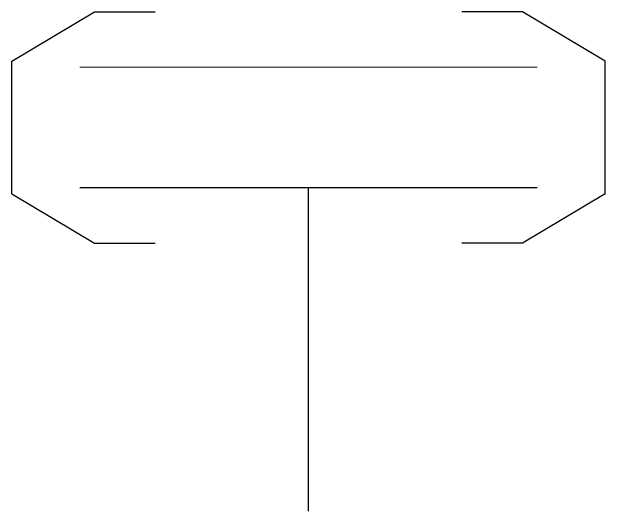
# Model space of a CAD drawing. Header units: millimetres. Extents: x -6754 to 5895, y -4820 to 1016.
# Drawn here: x -6042.28 to -6035.79, y -1598.89 to -1593.42 of the extents above; entities that cross this region are included whole.
import ezdxf

# ---------------------------------------------------------------- set-up
doc = ezdxf.new("R2010")
doc.units = ezdxf.units.MM
doc.layers.get('0').update_dxf_attribs({"linetype": 'CONTINUOUS'})
doc.layers.add('P---PLINB-DROD020', color=7, linetype='CONTINUOUS')
doc.styles.get("Standard").update_dxf_attribs({"font": 'arial.ttf'})

# ---------------------------------------------------------------- blocks, each defined once
blk = doc.blocks.new('rgyjryjyfrjfhjgfgj')
at = {"color": 0, "linetype": 'ByBlock'}
for p, q in [((716.4845, 396.8695), (717.3889, 397.4094)), ((717.3889, 397.4094), (718.052, 397.4094)), ((722.0654, 397.4094), (721.4023, 397.4094)), ((722.9699, 396.8695), (722.0654, 397.4094)), ((722.9699, 395.4184), (722.9699, 396.8695)), ((716.4845, 395.4184), (717.3889, 394.8785)), ((722.9699, 395.4184), (722.0654, 394.8785)), ((717.3889, 394.8785), (718.052, 394.8785)), ((722.0654, 394.8785), (721.4023, 394.8785))]:
    blk.add_line(p, q, dxfattribs=at)
at = {"color": 6, "linetype": 'ByBlock'}
blk.add_line((719.7272, 391.9493), (719.7272, 395.4844), dxfattribs=at)
at = {"color": 1, "linetype": 'ByBlock', "lineweight": 15}
blk.add_lwpolyline([(717.2272, 396.8036), (722.2272, 396.8036)], dxfattribs=at)
at = {"color": 6, "linetype": 'ByBlock'}
blk.add_lwpolyline([(717.2272, 395.4844), (722.2272, 395.4844)], dxfattribs=at)
blk = doc.blocks.new('phi_15825218758')
at = {"color": 0, "linetype": 'ByBlock'}
blk.add_line((-3.2427, 3.4692), (-3.2427, 4.9203), dxfattribs=at)
blk.add_blockref('rgyjryjyfrjfhjgfgj', (-719.7272, -391.9493), dxfattribs=at)
at = {"flags": 1}
for p, rotation in [((0, 4.8543), 90), ((0, 0), 270)]:
    blk.add_attdef('PHI_CONNECTIONPOINT', p, '', height=0.1, rotation=rotation, dxfattribs=at)

msp = doc.modelspace()

# ---------------------------------------------------------------- block references
at = {"layer": 'P---PLINB-DROD020', "xscale": -1}
msp.add_blockref('phi_15825218758', (-6039.0323, -1598.885), dxfattribs=at)

doc.saveas('drawing.dxf')
